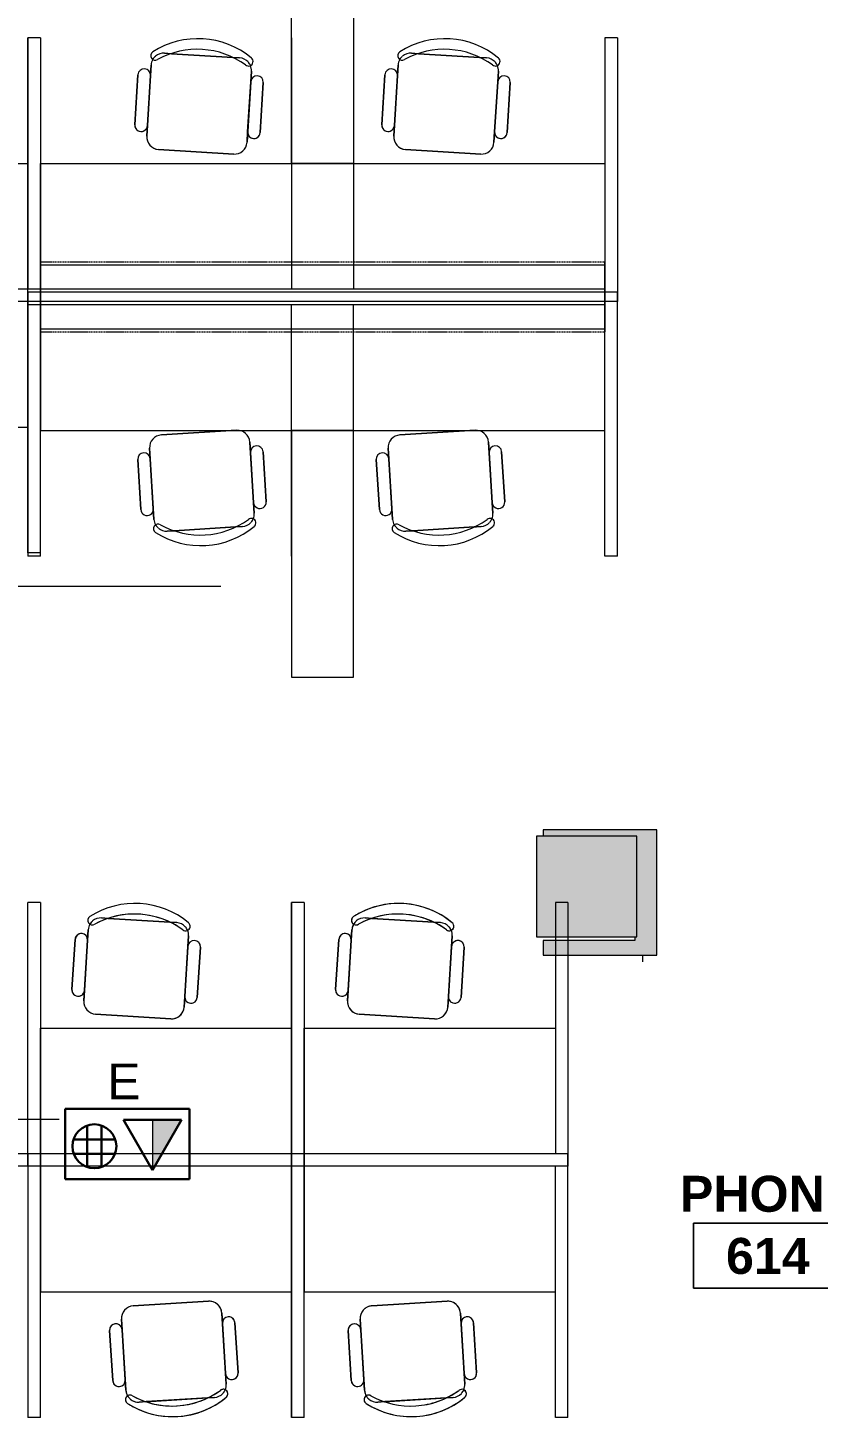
# Model space of a CAD drawing. Header units: inches. Extents: x -1880 to 225, y -1065 to 162.
# Drawn here: x -1620.9 to -1432.1, y -790.9 to -457.8 of the extents above; entities that cross this region are included whole.
import ezdxf

# ---------------------------------------------------------------- set-up
doc = ezdxf.new("R2010")
doc.units = ezdxf.units.IN
doc.header["$MEASUREMENT"] = 0
doc.linetypes.add('Dash 1_16_', pattern=[0.125, 0.0625, -0.0625])
for name, color, linetype, lineweight in [('06_555 11th St - background_dwg', 8, 'Continuous', 9), ('A-ANNO-NOTE', 131, 'Continuous', 30), ('A-AREA-IDEN', 2, 'Continuous', 9), ('A-DETL', 90, 'Continuous', 9), ('A-WALL-PATT', 111, 'Continuous', 13), ('I-FURN', 30, 'Continuous', 9), ('I-WALL', 2, 'Continuous', 13), ('S', 7, 'Continuous', 9), ('S-COLS', 52, 'Continuous', 13)]:
    doc.layers.add(name, color=color, linetype=linetype, lineweight=lineweight)
doc.styles.add('Swis721 Lt BT', font='swissl.ttf', dxfattribs={"height": 8.514638})
doc.styles.add('Swis721 Lt BT_B', font='', dxfattribs={"height": 8.583975})
doc.styles.get('Swis721 Lt BT_B').set_extended_font_data('Swis721 Lt BT', bold=True)

# ---------------------------------------------------------------- blocks, each defined once
blk = doc.blocks.new('Concrete-Rectangular-Column - 24 x 24-5170815-FIRST FLOOR POWER _ SIGNAL')
at = {"layer": 'S-COLS', "lineweight": 9}
blk.add_hatch(color=7, dxfattribs=at).paths.add_polyline_path([(-8.25, -12), (12, -12), (12, 12), (-12, 12), (-12, -12)], flags=0)
at = {"layer": 'S-COLS', "color": 8, "lineweight": 20}
for p, q in [((12, 12), (-12, 12)), ((-12, 12), (-12, -12)), ((12, -12), (12, 12)), ((-12, -12), (12, -12))]:
    blk.add_line(p, q, dxfattribs=at)
blk = doc.blocks.new('F-Chairs1 - Workstation-V16-FIRST FLOOR POWER _ SIGNAL')
at = {"layer": 'I-FURN'}
for p, q in [((-9, 27), (9, 27)), ((9, 27), (-9, 27)), ((-9, 27), (9, 27)), ((-12, 7), (-12, 24)), ((-12, 24), (-12, 21.5)), ((-12, 21.5), (-12, 24)), ((12, 24), (12, 7)), ((12, 21.5), (12, 24)), ((12, 24), (12, 21.5)), ((-15, 9.5), (-15, 21.5)), ((-15, 21.5), (-15, 9.5)), ((-15, 9.5), (-15, 21.5)), ((-12, 9.5), (-12, 21.5)), ((-12, 21.5), (-12, 9.5)), ((-12, 21.5), (-12, 9.5)), ((-12, 9.5), (-12, 21.5)), ((12, 21.5), (12, 9.5)), ((12, 9.5), (12, 21.5)), ((12, 9.5), (12, 21.5)), ((12, 21.5), (12, 9.5)), ((15, 21.5), (15, 9.5)), ((15, 9.5), (15, 21.5)), ((15, 21.5), (15, 9.5)), ((-12, 9.5), (-12, 7)), ((-12, 7), (-12, 9.5)), ((12, 7), (12, 9.5)), ((12, 9.5), (12, 7)), ((-9, 4), (-7.33, 4)), ((-7.33, 4), (-9, 4)), ((7.44, 4), (-7.44, 4)), ((-7.33, 4), (7.33, 4)), ((7.33, 4), (-7.33, 4)), ((7.33, 4), (9, 4)), ((9, 4), (7.33, 4))]:
    blk.add_line(p, q, dxfattribs=at)
for centre, radius, start, end in [((-9, 24), 3, 90, 180), ((-9, 24), 3, 90, 180), ((-9, 24), 3, 105, 180), ((-9, 24), 3, 90, 105), ((9, 24), 3, 360, 90), ((9, 24), 3, 360, 90), ((9, 24), 3, 0, 90), ((-13.5, 21.5), 1.5, 360, 180), ((-13.5, 21.5), 1.5, 360, 180), ((-13.5, 21.5), 1.5, 0, 180), ((13.5, 21.5), 1.5, 360, 180), ((13.5, 21.5), 1.5, 360, 180), ((13.5, 21.5), 1.5, 75, 180), ((13.5, 21.5), 1.5, 60, 75), ((13.5, 21.5), 1.5, 45, 60), ((13.5, 21.5), 1.5, 0, 45), ((-13.5, 9.5), 1.5, 180, 360), ((-13.5, 9.5), 1.5, 180, 360), ((-13.5, 9.5), 1.5, 180, 210), ((-13.5, 9.5), 1.5, 210, 225), ((-13.5, 9.5), 1.5, 225, 315), ((-13.5, 9.5), 1.5, 315, 0), ((-9, 7), 3, 180, 206.2836), ((-9, 7), 3, 180, 206.3953), ((-9, 7), 3, 180, 206.3953), ((9, 7), 3, 333.7164, 360), ((9, 7), 3, 333.6047, 0), ((9, 7), 3, 333.6047, 0), ((13.5, 9.5), 1.5, 180, 360), ((13.5, 9.5), 1.5, 180, 360), ((13.5, 9.5), 1.5, 180, 315), ((13.5, 9.5), 1.5, 315, 0), ((-11.17, 4.73), 1.08, 53.8255, 233.8255), ((-11.17, 4.73), 1.08, 53.8255, 233.8255), ((-11.17, 4.73), 1.08, 53.8255, 233.8255), ((0, 20), 20, 233.8255, 306.1745), ((0, 20), 20, 233.8255, 306.1745), ((0, 20), 20, 233.8255, 306.1745), ((-9, 7), 3, 206.3953, 225), ((-9, 7), 3, 206.3953, 225), ((-9, 7), 3, 225.9978, 270), ((-9, 7), 3, 225.9978, 270), ((0, 22.18), 19.64, 237.5758, 302.4242), ((0, 22.18), 19.64, 237.5758, 302.4242), ((0, 22.18), 19.64, 237.5758, 253.7879), ((0, 22.18), 19.64, 253.7879, 302.4242), ((9, 7), 3, 270, 314.0022), ((9, 7), 3, 270, 314.0022), ((11.17, 4.73), 1.08, 306.1745, 126.1745), ((11.17, 4.73), 1.08, 306.1745, 126.1745), ((11.17, 4.73), 1.08, 306.1745, 126.1745), ((9, 7), 3, 315, 333.6047), ((9, 7), 3, 315, 330), ((9, 7), 3, 330, 333.6047)]:
    blk.add_arc(centre, radius, start, end, dxfattribs=at)
blk = doc.blocks.new('F-Chairs1 - Workstation-V17-FIRST FLOOR POWER _ SIGNAL')
at = {"layer": 'I-FURN'}
for p, q in [((-7.33, -4), (-9, -4)), ((-9, -4), (-7.33, -4)), ((7.44, -4), (-7.44, -4)), ((7.33, -4), (-7.33, -4)), ((-7.33, -4), (7.33, -4)), ((9, -4), (7.33, -4)), ((7.33, -4), (9, -4)), ((-15, -9.5), (-15, -21.5)), ((-15, -9.5), (-15, -21.5)), ((-15, -21.5), (-15, -9.5)), ((-12, -7), (-12, -24)), ((-12, -7), (-12, -9.5)), ((-12, -9.5), (-12, -7)), ((-12, -21.5), (-12, -9.5)), ((-12, -9.5), (-12, -21.5)), ((-12, -9.5), (-12, -21.5)), ((-12, -21.5), (-12, -9.5)), ((12, -24), (12, -7)), ((12, -9.5), (12, -7)), ((12, -7), (12, -9.5)), ((12, -9.5), (12, -21.5)), ((12, -21.5), (12, -9.5)), ((12, -21.5), (12, -9.5)), ((12, -9.5), (12, -21.5)), ((15, -21.5), (15, -9.5)), ((15, -21.5), (15, -9.5)), ((15, -9.5), (15, -21.5)), ((-12, -21.5), (-12, -24)), ((-12, -24), (-12, -21.5)), ((12, -24), (12, -21.5)), ((12, -21.5), (12, -24)), ((-9, -27), (9, -27)), ((-9, -27), (9, -27)), ((9, -27), (-9, -27))]:
    blk.add_line(p, q, dxfattribs=at)
for centre, radius, start, end in [((0, -20), 20, 53.8255, 126.1745), ((0, -20), 20, 53.8255, 126.1745), ((0, -20), 20, 117.1309, 126.1745), ((0, -22.18), 19.64, 57.5758, 122.4242), ((0, -22.18), 19.64, 57.5758, 122.4242), ((0, -22.18), 19.64, 81.8939, 122.4242), ((0, -20), 20, 62.8691, 117.1309), ((0, -22.18), 19.64, 57.5758, 81.8939), ((0, -20), 20, 53.8255, 62.8691), ((-11.17, -4.73), 1.08, 126.1745, 306.1745), ((-11.17, -4.73), 1.08, 126.1745, 306.1745), ((-11.17, -4.73), 1.08, 171.1745, 261.1745), ((-11.17, -4.73), 1.08, 126.1745, 171.1745), ((-9, -7), 3, 153.7164, 180), ((-9, -7), 3, 153.6047, 180), ((-9, -7), 3, 153.6047, 180), ((-9, -7), 3, 135, 153.6047), ((-9, -7), 3, 150, 153.6047), ((-9, -7), 3, 135, 150), ((-11.17, -4.73), 1.08, 261.1745, 276.1745), ((-9, -7), 3, 90, 133.385), ((-9, -7), 3, 90, 133.385), ((-11.17, -4.73), 1.08, 276.1745, 291.1745), ((-11.17, -4.73), 1.08, 291.1745, 306.1745), ((9, -7), 3, 75, 90), ((9, -7), 3, 45.9978, 90), ((9, -7), 3, 60, 75), ((9, -7), 3, 45.9978, 60), ((11.17, -4.73), 1.08, 233.8255, 53.8255), ((11.17, -4.73), 1.08, 233.8255, 53.8255), ((11.17, -4.73), 1.08, 233.8255, 308.8255), ((9, -7), 3, 26.3953, 45), ((9, -7), 3, 26.3953, 45), ((9, -7), 3, 0, 26.2836), ((9, -7), 3, 360, 26.3953), ((9, -7), 3, 15, 26.3953), ((11.17, -4.73), 1.08, 338.8255, 53.8255), ((11.17, -4.73), 1.08, 308.8255, 323.8255), ((9, -7), 3, 360, 15), ((11.17, -4.73), 1.08, 323.8255, 338.8255), ((-13.5, -9.5), 1.5, 0, 180), ((-13.5, -9.5), 1.5, 360, 180), ((-13.5, -9.5), 1.5, 165, 180), ((-13.5, -9.5), 1.5, 150, 165), ((-13.5, -9.5), 1.5, 0, 150), ((13.5, -9.5), 1.5, 0, 180), ((13.5, -9.5), 1.5, 360, 180), ((13.5, -9.5), 1.5, 90, 180), ((13.5, -9.5), 1.5, 0, 90), ((-13.5, -21.5), 1.5, 180, 0), ((-13.5, -21.5), 1.5, 180, 360), ((-13.5, -21.5), 1.5, 180, 195), ((-13.5, -21.5), 1.5, 195, 210), ((-13.5, -21.5), 1.5, 210, 240), ((-13.5, -21.5), 1.5, 240, 270), ((-13.5, -21.5), 1.5, 270, 0), ((13.5, -21.5), 1.5, 180, 0), ((13.5, -21.5), 1.5, 180, 360), ((13.5, -21.5), 1.5, 180, 195), ((13.5, -21.5), 1.5, 195, 210), ((13.5, -21.5), 1.5, 210, 300), ((13.5, -21.5), 1.5, 300, 0), ((-9, -24), 3, 180, 270), ((-9, -24), 3, 180, 270), ((-9, -24), 3, 180, 210), ((-9, -24), 3, 210, 225), ((-9, -24), 3, 225, 240), ((-9, -24), 3, 240, 270), ((9, -24), 3, 270, 0), ((9, -24), 3, 270, 360), ((9, -24), 3, 270, 315), ((9, -24), 3, 315, 0)]:
    blk.add_arc(centre, radius, start, end, dxfattribs=at)
blk = doc.blocks.new('F-Chairs1 - Workstation-V18-FIRST FLOOR POWER _ SIGNAL')
at = {"layer": 'I-FURN'}
for p, q in [((-9, 27), (9, 27)), ((9, 27), (-9, 27)), ((-9, 27), (9, 27)), ((-12, 7), (-12, 24)), ((-12, 24), (-12, 21.5)), ((-12, 21.5), (-12, 24)), ((12, 24), (12, 7)), ((12, 21.5), (12, 24)), ((12, 24), (12, 21.5)), ((-15, 9.5), (-15, 21.5)), ((-15, 21.5), (-15, 9.5)), ((-15, 9.5), (-15, 21.5)), ((-12, 9.5), (-12, 21.5)), ((-12, 21.5), (-12, 9.5)), ((-12, 21.5), (-12, 9.5)), ((-12, 9.5), (-12, 21.5)), ((12, 21.5), (12, 9.5)), ((12, 9.5), (12, 21.5)), ((12, 9.5), (12, 21.5)), ((12, 21.5), (12, 9.5)), ((15, 21.5), (15, 9.5)), ((15, 9.5), (15, 21.5)), ((15, 21.5), (15, 9.5)), ((-12, 9.5), (-12, 7)), ((-12, 7), (-12, 9.5)), ((12, 7), (12, 9.5)), ((12, 9.5), (12, 7)), ((-9, 4), (-7.33, 4)), ((-7.33, 4), (-9, 4)), ((7.44, 4), (-7.44, 4)), ((-7.33, 4), (7.33, 4)), ((7.33, 4), (-7.33, 4)), ((7.33, 4), (9, 4)), ((9, 4), (7.33, 4))]:
    blk.add_line(p, q, dxfattribs=at)
for centre, radius, start, end in [((-9, 24), 3, 90, 180), ((-9, 24), 3, 90, 180), ((-9, 24), 3, 90, 135), ((9, 24), 3, 360, 90), ((9, 24), 3, 360, 90), ((9, 24), 3, 60, 90), ((-9, 24), 3, 165, 180), ((-9, 24), 3, 150, 165), ((-9, 24), 3, 135, 150), ((9, 24), 3, 0, 60), ((-13.5, 21.5), 1.5, 360, 180), ((-13.5, 21.5), 1.5, 360, 180), ((-13.5, 21.5), 1.5, 120, 180), ((-13.5, 21.5), 1.5, 30, 120), ((-13.5, 21.5), 1.5, 15, 30), ((-13.5, 21.5), 1.5, 0, 15), ((13.5, 21.5), 1.5, 360, 180), ((13.5, 21.5), 1.5, 360, 180), ((13.5, 21.5), 1.5, 165, 180), ((13.5, 21.5), 1.5, 75, 165), ((13.5, 21.5), 1.5, 60, 75), ((13.5, 21.5), 1.5, 45, 60), ((13.5, 21.5), 1.5, 30, 45), ((13.5, 21.5), 1.5, 0, 30), ((-13.5, 9.5), 1.5, 180, 360), ((-13.5, 9.5), 1.5, 180, 360), ((-13.5, 9.5), 1.5, 180, 345), ((-13.5, 9.5), 1.5, 345, 0), ((-9, 7), 3, 180, 206.2836), ((-9, 7), 3, 180, 206.3953), ((-9, 7), 3, 180, 206.3953), ((9, 7), 3, 333.7164, 360), ((9, 7), 3, 333.6047, 0), ((9, 7), 3, 345, 0), ((13.5, 9.5), 1.5, 180, 360), ((13.5, 9.5), 1.5, 180, 360), ((13.5, 9.5), 1.5, 180, 240), ((13.5, 9.5), 1.5, 240, 255), ((13.5, 9.5), 1.5, 255, 0), ((-11.17, 4.73), 1.08, 53.8255, 233.8255), ((-11.17, 4.73), 1.08, 53.8255, 233.8255), ((-11.17, 4.73), 1.08, 173.8255, 233.8255), ((-11.17, 4.73), 1.08, 83.8255, 173.8255), ((0, 20), 20, 233.8255, 306.1745), ((0, 20), 20, 233.8255, 306.1745), ((0, 20), 20, 233.8255, 242.8691), ((-9, 7), 3, 206.3953, 210), ((-9, 7), 3, 206.3953, 225), ((-9, 7), 3, 210, 225), ((-9, 7), 3, 225.9978, 270), ((-9, 7), 3, 225.9978, 270), ((-11.17, 4.73), 1.08, 68.8255, 83.8255), ((-11.17, 4.73), 1.08, 53.8255, 68.8255), ((0, 22.18), 19.64, 237.5758, 302.4242), ((0, 22.18), 19.64, 237.5758, 302.4242), ((0, 22.18), 19.64, 237.5758, 286.2121), ((0, 22.18), 19.64, 286.2121, 302.4242), ((9, 7), 3, 270, 314.0022), ((9, 7), 3, 270, 314.0022), ((0, 20), 20, 297.1309, 306.1745), ((11.17, 4.73), 1.08, 306.1745, 126.1745), ((11.17, 4.73), 1.08, 306.1745, 126.1745), ((11.17, 4.73), 1.08, 66.1745, 126.1745), ((9, 7), 3, 315, 333.6047), ((9, 7), 3, 315, 333.6047), ((11.17, 4.73), 1.08, 51.1745, 66.1745), ((9, 7), 3, 333.6047, 345), ((11.17, 4.73), 1.08, 306.1745, 21.1745), ((11.17, 4.73), 1.08, 36.1745, 51.1745), ((11.17, 4.73), 1.08, 21.1745, 36.1745), ((0, 20), 20, 242.8691, 297.1309)]:
    blk.add_arc(centre, radius, start, end, dxfattribs=at)
blk = doc.blocks.new('F-Chairs1 - Workstation-V20-FIRST FLOOR POWER _ SIGNAL')
at = {"layer": 'I-FURN'}
for p, q in [((-7.33, -4), (-9, -4)), ((-9, -4), (-7.33, -4)), ((7.44, -4), (-7.44, -4)), ((7.33, -4), (-7.33, -4)), ((-7.33, -4), (7.33, -4)), ((9, -4), (7.33, -4)), ((7.33, -4), (9, -4)), ((-15, -9.5), (-15, -21.5)), ((-15, -9.5), (-15, -21.5)), ((-15, -21.5), (-15, -9.5)), ((-12, -7), (-12, -24)), ((-12, -7), (-12, -9.5)), ((-12, -9.5), (-12, -7)), ((-12, -21.5), (-12, -9.5)), ((-12, -9.5), (-12, -21.5)), ((-12, -9.5), (-12, -21.5)), ((-12, -21.5), (-12, -9.5)), ((12, -24), (12, -7)), ((12, -9.5), (12, -7)), ((12, -7), (12, -9.5)), ((12, -9.5), (12, -21.5)), ((12, -21.5), (12, -9.5)), ((12, -21.5), (12, -9.5)), ((12, -9.5), (12, -21.5)), ((15, -21.5), (15, -9.5)), ((15, -21.5), (15, -9.5)), ((15, -9.5), (15, -21.5)), ((-12, -21.5), (-12, -24)), ((-12, -24), (-12, -21.5)), ((12, -24), (12, -21.5)), ((12, -21.5), (12, -24)), ((-9, -27), (9, -27)), ((-9, -27), (9, -27)), ((9, -27), (-9, -27))]:
    blk.add_line(p, q, dxfattribs=at)
for centre, radius, start, end in [((0, -20), 20, 53.8255, 126.1745), ((0, -20), 20, 53.8255, 126.1745), ((0, -20), 20, 53.8255, 90), ((0, -20), 20, 90, 126.1745), ((0, -22.18), 19.64, 57.5758, 122.4242), ((0, -22.18), 19.64, 57.5758, 122.4242), ((0, -22.18), 19.64, 106.2121, 122.4242), ((0, -22.18), 19.64, 98.1061, 106.2121), ((0, -22.18), 19.64, 90, 98.1061), ((0, -22.18), 19.64, 57.5758, 90), ((-11.17, -4.73), 1.08, 126.1745, 306.1745), ((-11.17, -4.73), 1.08, 126.1745, 306.1745), ((-11.17, -4.73), 1.08, 156.1745, 246.1745), ((-11.17, -4.73), 1.08, 141.1745, 156.1745), ((-11.17, -4.73), 1.08, 126.1745, 141.1745), ((-9, -7), 3, 153.7164, 180), ((-9, -7), 3, 153.6047, 180), ((-9, -7), 3, 153.6047, 180), ((-9, -7), 3, 135, 153.6047), ((-9, -7), 3, 150, 153.6047), ((-9, -7), 3, 135, 150), ((-11.17, -4.73), 1.08, 246.1745, 306.1745), ((-9, -7), 3, 90, 133.385), ((-9, -7), 3, 90, 133.385), ((9, -7), 3, 45.9978, 90), ((9, -7), 3, 45.9978, 90), ((11.17, -4.73), 1.08, 233.8255, 53.8255), ((11.17, -4.73), 1.08, 233.8255, 53.8255), ((11.17, -4.73), 1.08, 233.8255, 263.8255), ((11.17, -4.73), 1.08, 263.8255, 353.8255), ((9, -7), 3, 26.3953, 45), ((9, -7), 3, 26.3953, 45), ((9, -7), 3, 0, 26.2836), ((9, -7), 3, 360, 26.3953), ((9, -7), 3, 15, 26.3953), ((11.17, -4.73), 1.08, 23.8255, 53.8255), ((9, -7), 3, 360, 15), ((11.17, -4.73), 1.08, 8.8255, 23.8255), ((11.17, -4.73), 1.08, 353.8255, 8.8255), ((-13.5, -9.5), 1.5, 0, 180), ((-13.5, -9.5), 1.5, 360, 180), ((-13.5, -9.5), 1.5, 90, 180), ((-13.5, -9.5), 1.5, 75, 90), ((-13.5, -9.5), 1.5, 60, 75), ((-13.5, -9.5), 1.5, 0, 60), ((13.5, -9.5), 1.5, 0, 180), ((13.5, -9.5), 1.5, 360, 180), ((13.5, -9.5), 1.5, 135, 180), ((13.5, -9.5), 1.5, 45, 135), ((13.5, -9.5), 1.5, 30, 45), ((13.5, -9.5), 1.5, 15, 30), ((13.5, -9.5), 1.5, 0, 15), ((-13.5, -21.5), 1.5, 180, 0), ((-13.5, -21.5), 1.5, 180, 360), ((-13.5, -21.5), 1.5, 180, 225), ((-13.5, -21.5), 1.5, 225, 240), ((-13.5, -21.5), 1.5, 240, 255), ((-13.5, -21.5), 1.5, 255, 345), ((-13.5, -21.5), 1.5, 345, 0), ((13.5, -21.5), 1.5, 180, 0), ((13.5, -21.5), 1.5, 180, 360), ((13.5, -21.5), 1.5, 180, 210), ((13.5, -21.5), 1.5, 210, 225), ((13.5, -21.5), 1.5, 225, 240), ((13.5, -21.5), 1.5, 240, 330), ((13.5, -21.5), 1.5, 330, 0), ((-9, -24), 3, 180, 270), ((-9, -24), 3, 180, 270), ((-9, -24), 3, 180, 210), ((-9, -24), 3, 210, 270), ((9, -24), 3, 270, 0), ((9, -24), 3, 270, 360), ((9, -24), 3, 285, 300), ((9, -24), 3, 300, 315), ((9, -24), 3, 315, 0), ((9, -24), 3, 270, 285)]:
    blk.add_arc(centre, radius, start, end, dxfattribs=at)
blk = doc.blocks.new('F-Chairs1 - Workstation-V23-FIRST FLOOR POWER _ SIGNAL')
at = {"layer": 'I-FURN'}
for p, q in [((-9, 27), (9, 27)), ((9, 27), (-9, 27)), ((-9, 27), (9, 27)), ((-12, 7), (-12, 24)), ((-12, 24), (-12, 21.5)), ((-12, 21.5), (-12, 24)), ((12, 24), (12, 7)), ((12, 21.5), (12, 24)), ((12, 24), (12, 21.5)), ((-15, 9.5), (-15, 21.5)), ((-15, 21.5), (-15, 9.5)), ((-15, 9.5), (-15, 21.5)), ((-12, 9.5), (-12, 21.5)), ((-12, 21.5), (-12, 9.5)), ((-12, 21.5), (-12, 9.5)), ((-12, 9.5), (-12, 21.5)), ((12, 21.5), (12, 9.5)), ((12, 9.5), (12, 21.5)), ((12, 9.5), (12, 21.5)), ((12, 21.5), (12, 9.5)), ((15, 21.5), (15, 9.5)), ((15, 9.5), (15, 21.5)), ((15, 21.5), (15, 9.5)), ((-12, 9.5), (-12, 7)), ((-12, 7), (-12, 9.5)), ((12, 7), (12, 9.5)), ((12, 9.5), (12, 7)), ((-9, 4), (-7.33, 4)), ((-7.33, 4), (-9, 4)), ((7.44, 4), (-7.44, 4)), ((-7.33, 4), (7.33, 4)), ((7.33, 4), (-7.33, 4)), ((7.33, 4), (9, 4)), ((9, 4), (7.33, 4))]:
    blk.add_line(p, q, dxfattribs=at)
for centre, radius, start, end in [((-9, 24), 3, 90, 180), ((-9, 24), 3, 90, 180), ((-9, 24), 3, 90, 180), ((9, 24), 3, 360, 90), ((9, 24), 3, 360, 90), ((9, 24), 3, 0, 90), ((-13.5, 21.5), 1.5, 360, 180), ((-13.5, 21.5), 1.5, 360, 180), ((-13.5, 21.5), 1.5, 0, 180), ((13.5, 21.5), 1.5, 360, 180), ((13.5, 21.5), 1.5, 360, 180), ((13.5, 21.5), 1.5, 0, 180), ((-13.5, 9.5), 1.5, 180, 360), ((-13.5, 9.5), 1.5, 180, 360), ((-13.5, 9.5), 1.5, 180, 0), ((-9, 7), 3, 180, 206.2836), ((-9, 7), 3, 180, 206.3953), ((-9, 7), 3, 180, 206.3953), ((9, 7), 3, 333.7164, 360), ((9, 7), 3, 333.6047, 0), ((9, 7), 3, 333.6047, 0), ((13.5, 9.5), 1.5, 180, 360), ((13.5, 9.5), 1.5, 180, 360), ((13.5, 9.5), 1.5, 180, 0), ((-11.17, 4.73), 1.08, 53.8255, 233.8255), ((-11.17, 4.73), 1.08, 53.8255, 233.8255), ((-11.17, 4.73), 1.08, 53.8255, 233.8255), ((0, 20), 20, 233.8255, 306.1745), ((0, 20), 20, 233.8255, 306.1745), ((0, 20), 20, 233.8255, 306.1745), ((-9, 7), 3, 206.3953, 225), ((-9, 7), 3, 206.3953, 225), ((-9, 7), 3, 225.9978, 270), ((-9, 7), 3, 225.9978, 270), ((0, 22.18), 19.64, 237.5758, 302.4242), ((0, 22.18), 19.64, 237.5758, 302.4242), ((0, 22.18), 19.64, 237.5758, 302.4242), ((9, 7), 3, 270, 314.0022), ((9, 7), 3, 270, 314.0022), ((11.17, 4.73), 1.08, 306.1745, 126.1745), ((11.17, 4.73), 1.08, 306.1745, 126.1745), ((11.17, 4.73), 1.08, 306.1745, 126.1745), ((9, 7), 3, 315, 333.6047), ((9, 7), 3, 315, 333.6047)]:
    blk.add_arc(centre, radius, start, end, dxfattribs=at)
blk = doc.blocks.new('F-Chairs1 - Workstation-V22-FIRST FLOOR POWER _ SIGNAL')
at = {"layer": 'I-FURN'}
for p, q in [((-7.33, -4), (-9, -4)), ((-9, -4), (-7.33, -4)), ((7.44, -4), (-7.44, -4)), ((7.33, -4), (-7.33, -4)), ((-7.33, -4), (7.33, -4)), ((9, -4), (7.33, -4)), ((7.33, -4), (9, -4)), ((-15, -9.5), (-15, -21.5)), ((-15, -9.5), (-15, -21.5)), ((-15, -21.5), (-15, -9.5)), ((-12, -7), (-12, -24)), ((-12, -7), (-12, -9.5)), ((-12, -9.5), (-12, -7)), ((-12, -21.5), (-12, -9.5)), ((-12, -9.5), (-12, -21.5)), ((-12, -9.5), (-12, -21.5)), ((-12, -21.5), (-12, -9.5)), ((12, -24), (12, -7)), ((12, -9.5), (12, -7)), ((12, -7), (12, -9.5)), ((12, -9.5), (12, -21.5)), ((12, -21.5), (12, -9.5)), ((12, -21.5), (12, -9.5)), ((12, -9.5), (12, -21.5)), ((15, -21.5), (15, -9.5)), ((15, -21.5), (15, -9.5)), ((15, -9.5), (15, -21.5)), ((-12, -21.5), (-12, -24)), ((-12, -24), (-12, -21.5)), ((12, -24), (12, -21.5)), ((12, -21.5), (12, -24)), ((-9, -27), (9, -27)), ((-9, -27), (9, -27)), ((9, -27), (-9, -27))]:
    blk.add_line(p, q, dxfattribs=at)
for centre, radius, start, end in [((0, -20), 20, 53.8255, 126.1745), ((0, -20), 20, 53.8255, 126.1745), ((0, -20), 20, 53.8255, 126.1745), ((0, -22.18), 19.64, 57.5758, 122.4242), ((0, -22.18), 19.64, 57.5758, 122.4242), ((0, -22.18), 19.64, 57.5758, 122.4242), ((-11.17, -4.73), 1.08, 126.1745, 306.1745), ((-11.17, -4.73), 1.08, 126.1745, 306.1745), ((-11.17, -4.73), 1.08, 126.1745, 306.1745), ((-9, -7), 3, 153.7164, 180), ((-9, -7), 3, 153.6047, 180), ((-9, -7), 3, 153.6047, 180), ((-9, -7), 3, 135, 153.6047), ((-9, -7), 3, 135, 153.6047), ((-9, -7), 3, 90, 134.0022), ((-9, -7), 3, 90, 134.0022), ((9, -7), 3, 45.9978, 90), ((9, -7), 3, 45.9978, 90), ((11.17, -4.73), 1.08, 233.8255, 53.8255), ((11.17, -4.73), 1.08, 233.8255, 53.8255), ((11.17, -4.73), 1.08, 233.8255, 53.8255), ((9, -7), 3, 26.3953, 45), ((9, -7), 3, 26.3953, 45), ((9, -7), 3, 0, 26.2836), ((9, -7), 3, 360, 26.3953), ((9, -7), 3, 360, 26.3953), ((-13.5, -9.5), 1.5, 0, 180), ((-13.5, -9.5), 1.5, 360, 180), ((-13.5, -9.5), 1.5, 0, 180), ((13.5, -9.5), 1.5, 0, 180), ((13.5, -9.5), 1.5, 360, 180), ((13.5, -9.5), 1.5, 0, 180), ((-13.5, -21.5), 1.5, 180, 0), ((-13.5, -21.5), 1.5, 180, 360), ((-13.5, -21.5), 1.5, 180, 0), ((13.5, -21.5), 1.5, 180, 0), ((13.5, -21.5), 1.5, 180, 360), ((13.5, -21.5), 1.5, 180, 0), ((-9, -24), 3, 180, 270), ((-9, -24), 3, 180, 270), ((-9, -24), 3, 180, 270), ((9, -24), 3, 270, 0), ((9, -24), 3, 270, 360), ((9, -24), 3, 270, 0)]:
    blk.add_arc(centre, radius, start, end, dxfattribs=at)
blk = doc.blocks.new('F-Chairs1 - Workstation-V26-FIRST FLOOR POWER _ SIGNAL')
at = {"layer": 'I-FURN'}
for p, q in [((-7.93, -4), (-9, -4)), ((-9, -4), (-7.93, -4)), ((-7.33, -4), (-7.93, -4)), ((-7.93, -4), (-7.33, -4)), ((7.44, -4), (-7.44, -4)), ((7.33, -4), (-7.33, -4)), ((-7.33, -4), (7.33, -4)), ((9, -4), (7.33, -4)), ((7.33, -4), (9, -4)), ((-15, -9.5), (-15, -21.5)), ((-15, -9.5), (-15, -21.5)), ((-15, -21.5), (-15, -9.5)), ((-12, -7), (-12, -24)), ((-12, -7), (-12, -9.5)), ((-12, -9.5), (-12, -7)), ((-12, -21.5), (-12, -9.5)), ((-12, -9.5), (-12, -21.5)), ((-12, -9.5), (-12, -21.5)), ((-12, -21.5), (-12, -9.5)), ((12, -24), (12, -7)), ((12, -9.5), (12, -7)), ((12, -7), (12, -9.5)), ((12, -9.5), (12, -21.5)), ((12, -21.5), (12, -9.5)), ((12, -21.5), (12, -9.5)), ((12, -9.5), (12, -21.5)), ((15, -21.5), (15, -9.5)), ((15, -21.5), (15, -9.5)), ((15, -9.5), (15, -21.5)), ((-12, -21.5), (-12, -24)), ((-12, -24), (-12, -21.5)), ((12, -24), (12, -21.5)), ((12, -21.5), (12, -24)), ((-9, -27), (9, -27)), ((-9, -27), (9, -27)), ((9, -27), (-9, -27))]:
    blk.add_line(p, q, dxfattribs=at)
for centre, radius, start, end in [((0, -20), 20, 53.8255, 126.1745), ((0, -20), 20, 53.8255, 126.1745), ((0, -20), 20, 53.8255, 126.1745), ((0, -22.18), 19.64, 57.5758, 122.4242), ((0, -22.18), 19.64, 57.5758, 122.4242), ((0, -22.18), 19.64, 57.5758, 122.4242), ((-11.17, -4.73), 1.08, 126.1745, 306.1745), ((-11.17, -4.73), 1.08, 126.1745, 306.1745), ((-11.17, -4.73), 1.08, 126.1745, 306.1745), ((-9, -7), 3, 153.7164, 180), ((-9, -7), 3, 153.6047, 180), ((-9, -7), 3, 153.6047, 180), ((-9, -7), 3, 135, 153.6047), ((-9, -7), 3, 135, 153.6047), ((-9, -7), 3, 90, 134.0022), ((-9, -7), 3, 90, 134.0022), ((9, -7), 3, 45.9978, 90), ((9, -7), 3, 60, 90), ((9, -7), 3, 45.9978, 60), ((11.17, -4.73), 1.08, 233.8255, 53.8255), ((11.17, -4.73), 1.08, 233.8255, 53.8255), ((11.17, -4.73), 1.08, 233.8255, 53.8255), ((9, -7), 3, 26.3953, 45), ((9, -7), 3, 26.3953, 45), ((9, -7), 3, 0, 26.2836), ((9, -7), 3, 360, 26.3953), ((9, -7), 3, 360, 26.3953), ((-13.5, -9.5), 1.5, 0, 180), ((-13.5, -9.5), 1.5, 360, 180), ((-13.5, -9.5), 1.5, 0, 180), ((13.5, -9.5), 1.5, 0, 180), ((13.5, -9.5), 1.5, 360, 180), ((13.5, -9.5), 1.5, 0, 180), ((-13.5, -21.5), 1.5, 180, 0), ((-13.5, -21.5), 1.5, 180, 360), ((-13.5, -21.5), 1.5, 180, 0), ((13.5, -21.5), 1.5, 180, 0), ((13.5, -21.5), 1.5, 180, 360), ((13.5, -21.5), 1.5, 180, 0), ((-9, -24), 3, 180, 270), ((-9, -24), 3, 180, 270), ((-9, -24), 3, 180, 270), ((9, -24), 3, 270, 0), ((9, -24), 3, 270, 360), ((9, -24), 3, 270, 0)]:
    blk.add_arc(centre, radius, start, end, dxfattribs=at)
blk = doc.blocks.new('06_555 11th St - background_dwg-4793957-FIRST FLOOR POWER _ SIGNAL')
at = {"layer": 'S'}
blk.add_line((1878.68, 2287.72), (1902.18, 2287.72), dxfattribs=at)
blk = doc.blocks.new('Room Tag - Room Name and Number-3379422-FIRST FLOOR POWER _ SIGNAL')
at = {"layer": 'A-AREA-IDEN'}
for p, q in [((-0.1881, -0.1636), (-0.1881, -0.0018)), ((-0.1881, -0.0018), (0.1869, -0.0018)), ((0.1869, -0.0018), (-0.1881, -0.0018)), ((-0.1881, -0.0018), (-0.1881, -0.1636)), ((0.1869, -0.0018), (0.1869, -0.1636)), ((0.1869, -0.1636), (0.1869, -0.0018)), ((0.1869, -0.1636), (-0.1881, -0.1636)), ((-0.1881, -0.1636), (0.1869, -0.1636))]:
    blk.add_line(p, q, dxfattribs=at)

msp = doc.modelspace()

# ---------------------------------------------------------------- hatches: boundary and pattern name
at = {"layer": 'A-ANNO-NOTE', "lineweight": 9}
msp.add_hatch(color=256, dxfattribs=at).paths.add_polyline_path([(-1591.09, -730.45), (-1584.16, -718.45), (-1591.09, -718.45)], flags=0)
at = {"layer": 'A-WALL-PATT', "lineweight": 9}
for points in [[(-1497.76, -650.78), (-1475.89, -650.78), (-1475.89, -649.28), (-1497.76, -649.28)], [(-1475.89, -679.18), (-1470.64, -679.18), (-1470.64, -649.28), (-1475.89, -649.28), (-1475.89, -650.78), (-1475.39, -650.78), (-1475.39, -674.78), (-1475.89, -674.78), (-1475.89, -675.68)], [(-1497.76, -679.18), (-1475.89, -679.18), (-1475.89, -675.68), (-1497.76, -675.68)]]:
    msp.add_hatch(color=7, dxfattribs=at).paths.add_polyline_path(points, flags=0)

# ---------------------------------------------------------------- linework, layer by layer
at = {"layer": 'A-ANNO-NOTE'}
for p, q in [((-1611.97, -715.84), (-1582.25, -715.84)), ((-1611.97, -732.65), (-1611.97, -715.84)), ((-1582.25, -715.84), (-1582.25, -732.65)), ((-1598.02, -718.45), (-1584.16, -718.45)), ((-1591.09, -730.45), (-1598.02, -718.45)), ((-1584.16, -718.45), (-1591.09, -730.45)), ((-1606.69, -729.75), (-1606.69, -719.81)), ((-1603.31, -729.75), (-1603.31, -719.81)), ((-1609.93, -723.18), (-1599.99, -723.18)), ((-1609.93, -726.55), (-1599.99, -726.55)), ((-1582.25, -732.65), (-1611.97, -732.65))]:
    msp.add_line(p, q, dxfattribs=at)
at = {"layer": 'A-ANNO-NOTE', "lineweight": 9}
for p, q in [((-1591.09, -718.45), (-1591.09, -730.45)), ((-1591.09, -730.45), (-1584.16, -718.45)), ((-1584.16, -718.45), (-1591.09, -718.45))]:
    msp.add_line(p, q, dxfattribs=at)
at = {"layer": 'A-ANNO-NOTE'}
msp.add_circle((-1605, -724.78), 5.25, dxfattribs=at)
at = {"layer": 'A-AREA-IDEN'}
for p, q in [((-1574.78, -591.14), (-1791.43, -591.24)), ((-1613.39, -718.36), (-1793.79, -718.36))]:
    msp.add_line(p, q, dxfattribs=at)
at = {"layer": 'A-DETL', "lineweight": 13}
for p, q in [((-1557.88, -490.16), (-1557.88, -431.27)), ((-1543.06, -431.27), (-1543.06, -490.16)), ((-1620.88, -460.16), (-1620.88, -520.16)), ((-1617.88, -460.16), (-1620.88, -460.16)), ((-1620.88, -523.16), (-1620.88, -460.16)), ((-1617.88, -460.16), (-1620.88, -460.16)), ((-1617.88, -460.16), (-1617.88, -523.16)), ((-1617.88, -460.16), (-1617.88, -520.16)), ((-1557.88, -460.16), (-1557.88, -520.16)), ((-1543.06, -460.16), (-1543.06, -520.16)), ((-1483.06, -460.16), (-1483.06, -520.16)), ((-1480.06, -460.16), (-1483.06, -460.16)), ((-1480.06, -460.16), (-1480.06, -523.16)), ((-1680.88, -490.16), (-1620.88, -490.16)), ((-1617.88, -490.16), (-1483.06, -490.16)), ((-1617.88, -520.16), (-1617.88, -490.16)), ((-1543.06, -490.16), (-1557.88, -490.16)), ((-1617.88, -513.66), (-1617.88, -529.66)), ((-1617.88, -530.41), (-1617.88, -514.41)), ((-1617.88, -514.41), (-1483.06, -514.41)), ((-1483.06, -529.66), (-1483.06, -513.66)), ((-1483.06, -514.41), (-1483.06, -530.41)), ((-1617.88, -520.16), (-1683.88, -520.16)), ((-1620.88, -520.16), (-1683.88, -520.16)), ((-1483.06, -520.16), (-1620.88, -520.16)), ((-1480.06, -520.91), (-1620.88, -520.91)), ((-1620.88, -520.91), (-1620.88, -583.91)), ((-1617.88, -583.16), (-1617.88, -520.16)), ((-1480.06, -583.91), (-1480.06, -520.91)), ((-1620.88, -523.16), (-1683.88, -523.16)), ((-1617.88, -523.16), (-1683.88, -523.16)), ((-1620.88, -583.16), (-1620.88, -523.16)), ((-1480.06, -523.16), (-1620.88, -523.16)), ((-1483.06, -523.91), (-1620.88, -523.91)), ((-1617.88, -523.91), (-1617.88, -553.91)), ((-1617.88, -583.91), (-1617.88, -523.91)), ((-1557.88, -583.91), (-1557.88, -523.91)), ((-1543.06, -583.91), (-1543.06, -523.91)), ((-1483.06, -583.91), (-1483.06, -523.91)), ((-1617.88, -529.66), (-1483.06, -529.66)), ((-1680.88, -553.16), (-1620.88, -553.16)), ((-1617.88, -553.91), (-1483.06, -553.91)), ((-1543.06, -553.91), (-1557.88, -553.91)), ((-1557.88, -553.91), (-1557.88, -612.8)), ((-1543.06, -612.8), (-1543.06, -553.91)), ((-1617.88, -583.16), (-1620.88, -583.16)), ((-1617.88, -583.91), (-1620.88, -583.91)), ((-1480.06, -583.91), (-1483.06, -583.91)), ((-1557.88, -612.8), (-1543.06, -612.8)), ((-1617.88, -666.56), (-1620.88, -666.56)), ((-1620.88, -729.56), (-1620.88, -666.56)), ((-1617.88, -666.56), (-1620.88, -666.56)), ((-1617.88, -666.56), (-1617.88, -729.56)), ((-1617.88, -666.56), (-1617.88, -726.56)), ((-1557.88, -666.56), (-1557.88, -726.56)), ((-1554.88, -666.56), (-1557.88, -666.56)), ((-1557.88, -729.56), (-1557.88, -666.56)), ((-1554.88, -666.56), (-1557.88, -666.56)), ((-1554.88, -666.56), (-1554.88, -729.56)), ((-1554.88, -666.56), (-1554.88, -726.56)), ((-1494.88, -666.56), (-1494.88, -726.56)), ((-1491.88, -666.56), (-1494.88, -666.56)), ((-1491.88, -666.56), (-1491.88, -729.56)), ((-1474.01, -680.79), (-1474.01, -679.18)), ((-1617.88, -696.56), (-1557.88, -696.56)), ((-1617.88, -726.56), (-1617.88, -696.56)), ((-1554.88, -696.56), (-1494.88, -696.56)), ((-1554.88, -726.56), (-1554.88, -696.56)), ((-1617.88, -726.56), (-1683.88, -726.56)), ((-1554.88, -726.56), (-1620.88, -726.56)), ((-1620.88, -726.56), (-1620.88, -789.56)), ((-1557.88, -726.56), (-1620.88, -726.56)), ((-1617.88, -789.56), (-1617.88, -726.56)), ((-1491.88, -726.56), (-1557.88, -726.56)), ((-1557.88, -726.56), (-1557.88, -789.56)), ((-1494.88, -726.56), (-1557.88, -726.56)), ((-1554.88, -789.56), (-1554.88, -726.56)), ((-1491.88, -789.56), (-1491.88, -726.56)), ((-1617.88, -729.56), (-1683.88, -729.56)), ((-1557.88, -729.56), (-1620.88, -729.56)), ((-1554.88, -729.56), (-1620.88, -729.56)), ((-1617.88, -729.56), (-1617.88, -759.56)), ((-1617.88, -789.56), (-1617.88, -729.56)), ((-1557.88, -789.56), (-1557.88, -729.56)), ((-1494.88, -729.56), (-1557.88, -729.56)), ((-1491.88, -729.56), (-1557.88, -729.56)), ((-1554.88, -729.56), (-1554.88, -759.56)), ((-1554.88, -789.56), (-1554.88, -729.56)), ((-1494.88, -789.56), (-1494.88, -729.56)), ((-1617.88, -759.56), (-1557.88, -759.56)), ((-1554.88, -759.56), (-1494.88, -759.56)), ((-1617.88, -789.56), (-1620.88, -789.56)), ((-1617.88, -789.56), (-1620.88, -789.56)), ((-1554.88, -789.56), (-1557.88, -789.56)), ((-1554.88, -789.56), (-1557.88, -789.56)), ((-1491.88, -789.56), (-1494.88, -789.56))]:
    msp.add_line(p, q, dxfattribs=at)
at = {"layer": 'A-DETL', "linetype": 'Dash 1_16_', "lineweight": 13}
for p, q in [((-1617.88, -513.66), (-1483.06, -513.66)), ((-1617.88, -530.41), (-1483.06, -530.41))]:
    msp.add_line(p, q, dxfattribs=at)
at = {"layer": 'I-WALL', "color": 8, "lineweight": 20}
for p, q in [((-1470.64, -649.28), (-1497.76, -649.28)), ((-1497.76, -649.28), (-1497.76, -650.78)), ((-1470.64, -679.18), (-1470.64, -649.28)), ((-1475.89, -675.68), (-1497.76, -675.68)), ((-1497.76, -675.68), (-1497.76, -679.18)), ((-1475.89, -674.78), (-1475.89, -675.68)), ((-1497.76, -679.18), (-1470.64, -679.18))]:
    msp.add_line(p, q, dxfattribs=at)

# ---------------------------------------------------------------- block references
at = {"layer": '06_555 11th St - background_dwg', "color": 7}
msp.add_blockref('06_555 11th St - background_dwg-4793957-FIRST FLOOR POWER _ SIGNAL', (-3378.07, -2962.51), dxfattribs=at)
at = {"layer": 'A-AREA-IDEN', "xscale": 95.99999999999994, "yscale": 95.99999999999994, "zscale": 95.99999999999994}
msp.add_blockref('Room Tag - Room Name and Number-3379422-FIRST FLOOR POWER _ SIGNAL', (-1443.83, -742.97), dxfattribs=at)
at = {"layer": 'I-FURN'}
for name, p, rotation in [('F-Chairs1 - Workstation-V23-FIRST FLOOR POWER _ SIGNAL', (-1579.03, -460.44), 176.4612944188764), ('F-Chairs1 - Workstation-V23-FIRST FLOOR POWER _ SIGNAL', (-1520.03, -460.44), 176.4612944188764), ('F-Chairs1 - Workstation-V22-FIRST FLOOR POWER _ SIGNAL', (-1578.35, -581.38), 183.5387055811236), ('F-Chairs1 - Workstation-V26-FIRST FLOOR POWER _ SIGNAL', (-1521.35, -581.38), 183.5387055811236), ('F-Chairs1 - Workstation-V16-FIRST FLOOR POWER _ SIGNAL', (-1594.06, -666.85), 176.4612944188764), ('F-Chairs1 - Workstation-V18-FIRST FLOOR POWER _ SIGNAL', (-1531.06, -666.85), 176.4612944188764), ('F-Chairs1 - Workstation-V17-FIRST FLOOR POWER _ SIGNAL', (-1585.06, -789.28), 183.5387055811236), ('F-Chairs1 - Workstation-V20-FIRST FLOOR POWER _ SIGNAL', (-1528.06, -789.28), 183.5387055811236)]:
    msp.add_blockref(name, p, dxfattribs=dict(at, rotation=rotation))
at = {"layer": 'S-COLS', "lineweight": 9}
msp.add_blockref('Concrete-Rectangular-Column - 24 x 24-5170815-FIRST FLOOR POWER _ SIGNAL', (-1487.39, -662.78), dxfattribs=at)

# ---------------------------------------------------------------- texts
at = {"layer": 'A-ANNO-NOTE', "lineweight": 9, "insert": (-1597.93, -705.03), "char_height": 8.51, "width": 8.64, "attachment_point": 2, "line_spacing_factor": 1.00667, "style": 'Swis721 Lt BT'}
msp.add_mtext('E', dxfattribs=at)
at = {"layer": 'A-AREA-IDEN', "char_height": 8.584, "attachment_point": 2, "line_spacing_factor": 0.998538, "style": 'Swis721 Lt BT_B'}
for s, insert, width in [('PHONE', (-1443.82, -731.83), 48.708), ('614', (-1444.11, -746.66), 23.004)]:
    msp.add_mtext(s, dxfattribs=dict(at, insert=insert, width=width))

doc.saveas('drawing.dxf')
